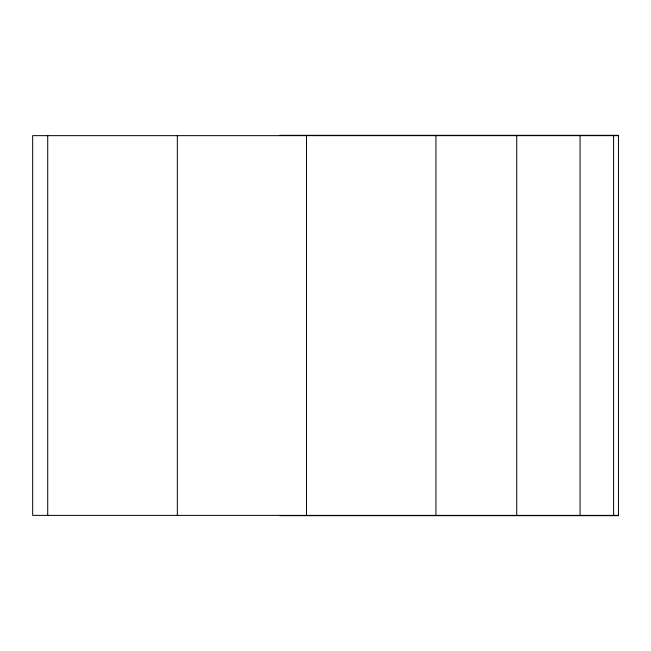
<?xml version="1.0" encoding="UTF-8"?>
<svg xmlns="http://www.w3.org/2000/svg" width="651" height="651" viewBox="0 0 651 651"><rect width="100%" height="100%" fill="white"/><g stroke="black" fill="none" stroke-linecap="round" stroke-linejoin="round"><path stroke-width="0.98" d="M279.93 135.327L618.45 135.327L618.45 515.673L279.93 515.673M618.45 135.652L32.664 135.652L32.664 515.38L618.45 515.38M613.592 135.652L613.592 515.38M580.074 135.652L580.074 515.38M516.723 135.652L516.723 515.38M435.926 135.652L435.926 515.38M306.515 135.652L306.515 515.38M177.349 135.652L177.349 515.38M47.718 135.652L47.718 515.38"/></g></svg>
